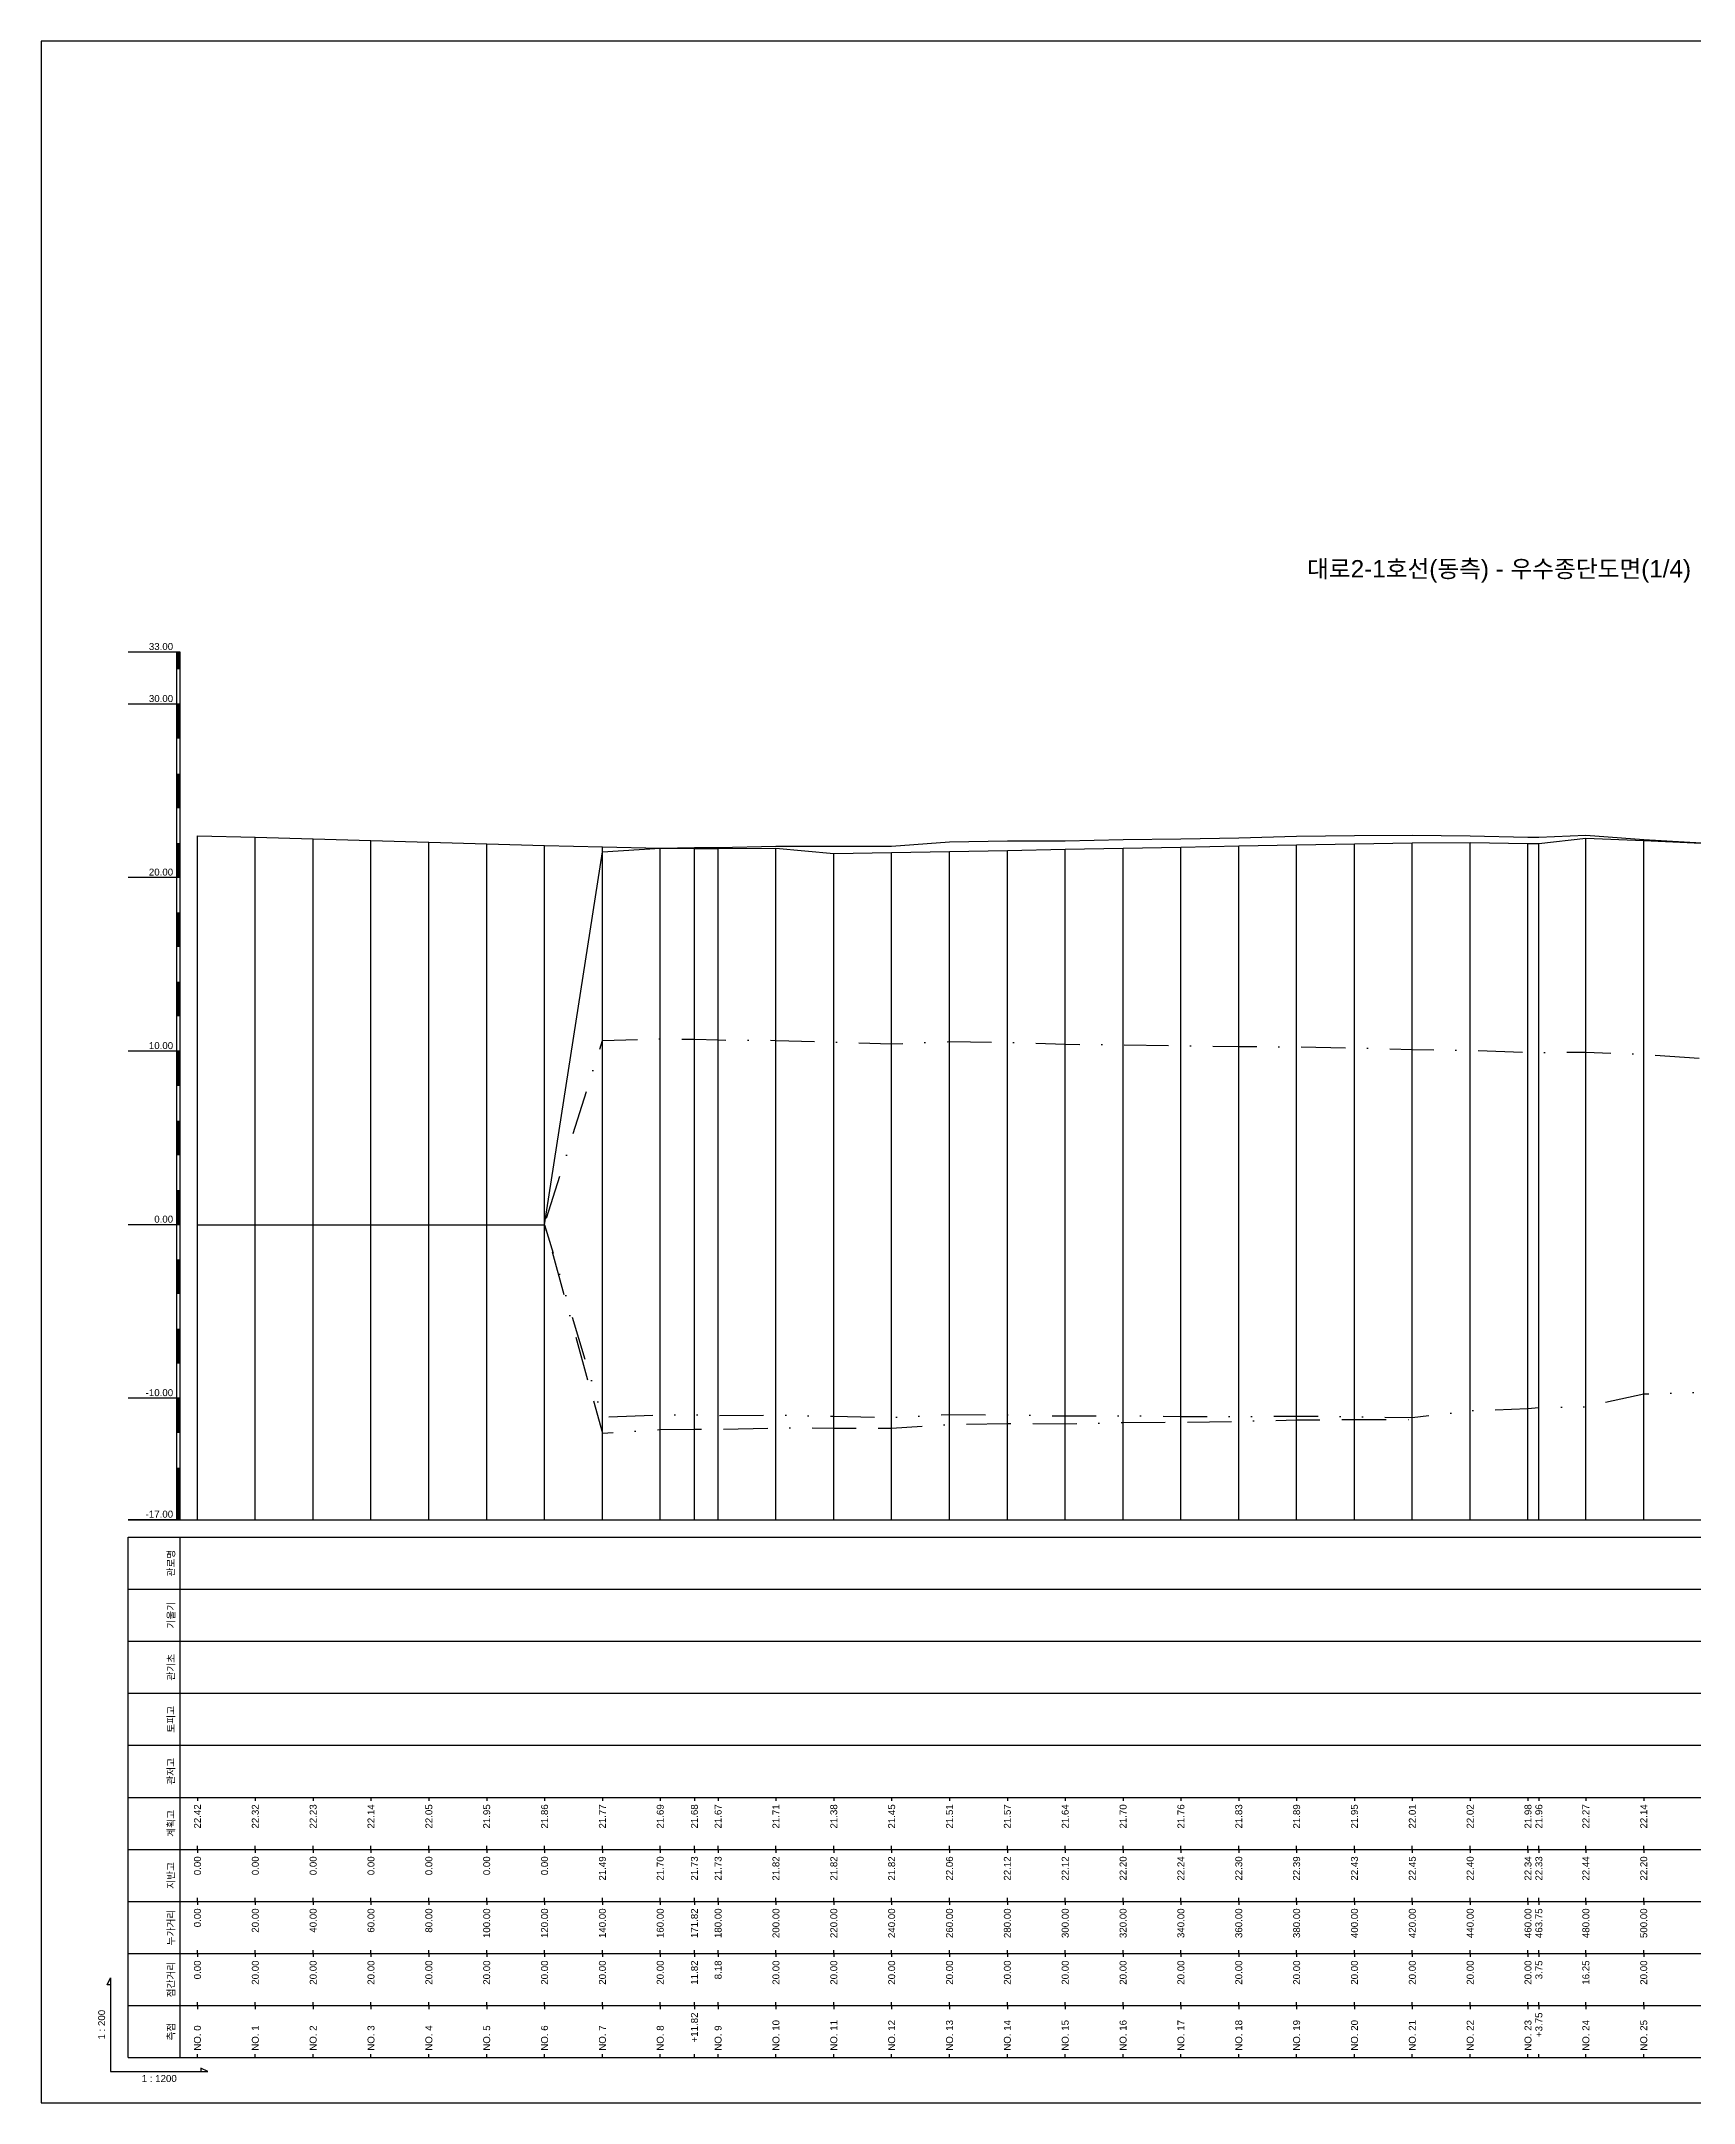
# Model space of a CAD drawing. Header units: millimetres. Extents: x -7351 to 135086, y 1419 to 5643.
# Drawn here: x 75408 to 75884, y 1419 to 2013 of the extents above; entities that cross this region are included whole.
import ezdxf
from ezdxf.enums import TextEntityAlignment as Align

# ---------------------------------------------------------------- set-up
doc = ezdxf.new("R2010")
doc.units = ezdxf.units.MM
for name, pattern in [('BORDER', [44.45, 12.7, -6.35, 12.7, -6.35, 0, -6.35]), ('DASHDOT', [25.4, 12.7, -6.35, 0, -6.35]), ('DIVIDE', [31.75, 12.7, -6.35, 0, -6.35, 0, -6.35])]:
    doc.linetypes.add(name, pattern=pattern)
for name, color, linetype in [('KZ_종단_계획선', 1, 'Continuous'), ('KZ_종단_노선명', 7, 'Continuous'), ('KZ_종단_도각', 7, 'Continuous'), ('KZ_종단_수직선', 7, 'Continuous'), ('KZ_종단_암선1', 56, 'DASHDOT'), ('KZ_종단_암선2', 4, 'DIVIDE'), ('KZ_종단_암선3', 6, 'BORDER'), ('KZ_종단_지반선', 3, 'Continuous'), ('KZ_종단_테이블문자', 7, 'Continuous'), ('KZ_종단_테이블선', 7, 'Continuous'), ('KZ_종단_폴대', 7, 'Continuous')]:
    doc.layers.add(name, color=color, linetype=linetype)
doc.styles.get("Standard").update_dxf_attribs({"font": 'arial.ttf'})

msp = doc.modelspace()

# ---------------------------------------------------------------- linework, layer by layer
at = {"layer": 'KZ_종단_계획선'}
msp.add_lwpolyline([(75453.36, 1784.13), (75470.03, 1783.66), (75486.69, 1783.2), (75503.36, 1782.73), (75520.03, 1782.26), (75536.69, 1781.8), (75553.36, 1781.33), (75570.03, 1780.87), (75586.69, 1780.51), (75596.54, 1780.42), (75603.36, 1780.41), (75620.03, 1780.57), (75636.69, 1778.95), (75653.36, 1779.27), (75670.03, 1779.59), (75686.69, 1779.9), (75703.36, 1780.22), (75720.03, 1780.54), (75736.69, 1780.85), (75753.36, 1781.17), (75770.03, 1781.49), (75786.69, 1781.8), (75803.36, 1782.09), (75820.03, 1782.14), (75836.69, 1781.91), (75839.82, 1781.84), (75853.36, 1783.39), (75870.03, 1782.75), (75886.69, 1782)], dxfattribs=at)
at = {"layer": 'KZ_종단_도각'}
msp.add_lwpolyline([(75408.36, 1419.04), (76249.36, 1419.04), (76249.36, 2013.04), (75408.36, 2013.04)], close=True, dxfattribs=at)
at = {"layer": 'KZ_종단_수직선'}
for p, q in [((75453.36, 1587.04), (75453.36, 1784.13)), ((75470.03, 1587.04), (75470.03, 1783.66)), ((75486.69, 1587.04), (75486.69, 1783.2)), ((75503.36, 1587.04), (75503.36, 1782.73)), ((75520.03, 1587.04), (75520.03, 1782.26)), ((75803.36, 1587.04), (75803.36, 1782.09)), ((75820.03, 1587.04), (75820.03, 1782.14)), ((75853.36, 1587.04), (75853.36, 1783.39)), ((75870.03, 1587.04), (75870.03, 1782.75)), ((75536.69, 1587.04), (75536.69, 1781.8)), ((75553.36, 1587.04), (75553.36, 1781.33)), ((75570.03, 1587.04), (75570.03, 1780.87)), ((75586.69, 1587.04), (75586.69, 1780.51)), ((75596.54, 1587.04), (75596.54, 1780.42)), ((75603.36, 1587.04), (75603.36, 1780.41)), ((75620.03, 1587.04), (75620.03, 1780.57)), ((75636.69, 1587.04), (75636.69, 1778.95)), ((75653.36, 1587.04), (75653.36, 1779.27)), ((75670.03, 1587.04), (75670.03, 1779.59)), ((75686.69, 1587.04), (75686.69, 1779.9)), ((75703.36, 1587.04), (75703.36, 1780.22)), ((75720.03, 1587.04), (75720.03, 1780.54)), ((75736.69, 1587.04), (75736.69, 1780.85)), ((75753.36, 1587.04), (75753.36, 1781.17)), ((75770.03, 1587.04), (75770.03, 1781.49)), ((75786.69, 1587.04), (75786.69, 1781.8)), ((75836.69, 1587.04), (75836.69, 1781.91)), ((75839.82, 1587.04), (75839.82, 1781.84))]:
    msp.add_line(p, q, dxfattribs=at)
at = {"layer": 'KZ_종단_암선1', "flags": 128}
msp.add_lwpolyline([(75453.36, 1672.04), (75470.03, 1672.04), (75486.69, 1672.04), (75503.36, 1672.04), (75520.03, 1672.04), (75536.69, 1672.04), (75553.36, 1672.04), (75570.03, 1725.07), (75586.69, 1725.62), (75596.54, 1725.47), (75603.36, 1725.26), (75620.03, 1725.16), (75636.69, 1724.65), (75653.36, 1724.11), (75670.03, 1724.8), (75686.69, 1724.55), (75703.36, 1724.04), (75720.03, 1723.9), (75736.69, 1723.57), (75753.36, 1723.36), (75770.03, 1723.31), (75786.69, 1722.97), (75803.36, 1722.51), (75820.03, 1722.28), (75836.69, 1721.74), (75839.82, 1721.65), (75853.36, 1721.77), (75870.03, 1721.11), (75886.69, 1719.99), (75903.36, 1720.11), (75909.86, 1719.96), (75912.25, 1719.91), (75912.25, 1719.91), (75920.03, 1719.73), (75936.69, 1724.07), (75953.36, 1723.88), (75970.03, 1723.75), (75986.69, 1724.54), (76003.36, 1726.53), (76020.03, 1729.48), (76027.53, 1730.01), (76036.69, 1730.66), (76053.36, 1732.14), (76070.03, 1730.78), (76086.69, 1732.12), (76103.36, 1733.39), (76120.03, 1734.96), (76136.69, 1736.29), (76153.36, 1738.43), (76161.66, 1738.95), (76161.78, 1738.95), (76161.78, 1738.95), (76161.78, 1738.95), (76161.78, 1738.95), (76161.78, 1738.95), (76170.03, 1738.94), (76186.69, 1739.47), (76203.36, 1740.6)], dxfattribs=at)
at = {"layer": 'KZ_종단_암선2', "flags": 128}
msp.add_lwpolyline([(75453.36, 1672.04), (75470.03, 1672.04), (75486.69, 1672.04), (75503.36, 1672.04), (75520.03, 1672.04), (75536.69, 1672.04), (75553.36, 1672.04), (75570.03, 1616.56), (75586.69, 1617.29), (75596.54, 1617.24), (75603.36, 1617.1), (75620.03, 1617.18), (75636.69, 1616.84), (75653.36, 1616.48), (75670.03, 1617.34), (75686.69, 1617.27), (75703.36, 1616.94), (75720.03, 1616.97), (75736.69, 1616.82), (75753.36, 1616.78), (75770.03, 1616.9), (75786.69, 1616.75), (75803.36, 1616.46), (75820.03, 1618.44), (75836.69, 1619.11), (75839.82, 1619.35), (75853.36, 1619.59), (75870.03, 1623.31), (75886.69, 1623.8), (75903.36, 1626.87), (75909.86, 1627.88), (75912.25, 1628.25), (75912.25, 1628.25), (75920.03, 1629.47), (75936.69, 1636.78), (75953.36, 1639.58), (75970.03, 1642.38), (75986.69, 1646.58), (76003.36, 1652.29), (76020.03, 1658.8), (76027.53, 1660.86), (76036.69, 1663.37), (76053.36, 1668.09), (76070.03, 1669.79), (76086.69, 1674.03), (76103.36, 1678.04), (76120.03, 1682.15), (76136.69, 1684.5), (76153.36, 1687.44), (76161.66, 1688.32), (76161.78, 1688.33), (76161.78, 1688.33), (76161.78, 1688.33), (76161.78, 1688.33), (76161.78, 1688.33), (76170.03, 1688.69), (76186.69, 1689.94), (76203.36, 1691.81)], dxfattribs=at)
at = {"layer": 'KZ_종단_암선3', "flags": 128}
msp.add_lwpolyline([(75453.36, 1672.04), (75470.03, 1672.04), (75486.69, 1672.04), (75503.36, 1672.04), (75520.03, 1672.04), (75536.69, 1672.04), (75553.36, 1672.04), (75570.03, 1612.01), (75586.69, 1613.03), (75596.54, 1613.15), (75603.36, 1613.13), (75620.03, 1613.49), (75636.69, 1613.45), (75653.36, 1613.37), (75670.03, 1614.52), (75686.69, 1614.74), (75703.36, 1614.69), (75720.03, 1615.01), (75736.69, 1615.15), (75753.36, 1615.4), (75770.03, 1615.81), (75786.69, 1615.94), (75803.36, 1615.94)], dxfattribs=at)
at = {"layer": 'KZ_종단_지반선', "flags": 128}
msp.add_lwpolyline([(75453.36, 1672.04), (75470.03, 1672.04), (75486.69, 1672.04), (75503.36, 1672.04), (75520.03, 1672.04), (75536.69, 1672.04), (75553.36, 1672.04), (75570.03, 1779.47), (75586.69, 1780.55), (75596.54, 1780.71), (75603.36, 1780.71), (75620.03, 1781.14), (75636.69, 1781.15), (75653.36, 1781.14), (75670.03, 1782.35), (75686.69, 1782.63), (75703.36, 1782.65), (75720.03, 1783.02), (75736.69, 1783.22), (75753.36, 1783.54), (75770.03, 1784.01), (75786.69, 1784.21), (75803.36, 1784.27), (75820.03, 1784.04), (75836.69, 1783.75), (75839.82, 1783.69), (75853.36, 1784.25), (75870.03, 1783.02), (75886.69, 1782.07)], dxfattribs=at)
at = {"layer": 'KZ_종단_테이블선'}
for p, q in [((75433.36, 1587.04), (76208.36, 1587.04)), ((75433.36, 1567.04), (75433.36, 1582.04)), ((75433.36, 1582.04), (76208.36, 1582.04)), ((75448.36, 1567.04), (75448.36, 1582.04)), ((75433.36, 1552.04), (75433.36, 1567.04)), ((75433.36, 1567.04), (76208.36, 1567.04)), ((75448.36, 1552.04), (75448.36, 1567.04)), ((75433.36, 1537.04), (75433.36, 1552.04)), ((75433.36, 1552.04), (76208.36, 1552.04)), ((75448.36, 1537.04), (75448.36, 1552.04)), ((75433.36, 1522.04), (75433.36, 1537.04)), ((75433.36, 1537.04), (76208.36, 1537.04)), ((75448.36, 1522.04), (75448.36, 1537.04)), ((75433.36, 1507.04), (75433.36, 1522.04)), ((75433.36, 1522.04), (76208.36, 1522.04)), ((75448.36, 1507.04), (75448.36, 1522.04)), ((75433.36, 1492.04), (75433.36, 1507.04)), ((75433.36, 1507.04), (76208.36, 1507.04)), ((75448.36, 1492.04), (75448.36, 1507.04)), ((75453.36, 1507.04), (75453.36, 1506.04)), ((75470.03, 1507.04), (75470.03, 1506.04)), ((75486.69, 1507.04), (75486.69, 1506.04)), ((75503.36, 1507.04), (75503.36, 1506.04)), ((75520.03, 1507.04), (75520.03, 1506.04)), ((75536.69, 1507.04), (75536.69, 1506.04)), ((75553.36, 1507.04), (75553.36, 1506.04)), ((75570.03, 1507.04), (75570.03, 1506.04)), ((75586.69, 1507.04), (75586.69, 1506.04)), ((75596.54, 1507.04), (75596.54, 1506.04)), ((75603.36, 1507.04), (75603.36, 1506.04)), ((75620.03, 1507.04), (75620.03, 1506.04)), ((75636.69, 1507.04), (75636.69, 1506.04)), ((75653.36, 1507.04), (75653.36, 1506.04)), ((75670.03, 1507.04), (75670.03, 1506.04)), ((75686.69, 1507.04), (75686.69, 1506.04)), ((75703.36, 1507.04), (75703.36, 1506.04)), ((75720.03, 1507.04), (75720.03, 1506.04)), ((75736.69, 1507.04), (75736.69, 1506.04)), ((75753.36, 1507.04), (75753.36, 1506.04)), ((75770.03, 1507.04), (75770.03, 1506.04)), ((75786.69, 1507.04), (75786.69, 1506.04)), ((75803.36, 1507.04), (75803.36, 1506.04)), ((75820.03, 1507.04), (75820.03, 1506.04)), ((75836.69, 1507.04), (75836.69, 1506.04)), ((75839.82, 1507.04), (75839.82, 1506.04)), ((75853.36, 1507.04), (75853.36, 1506.04)), ((75870.03, 1507.04), (75870.03, 1506.04)), ((75433.36, 1477.04), (75433.36, 1492.04)), ((75433.36, 1492.04), (76208.36, 1492.04)), ((75448.36, 1477.04), (75448.36, 1492.04)), ((75453.36, 1492.04), (75453.36, 1493.04)), ((75453.36, 1492.04), (75453.36, 1491.04)), ((75470.03, 1492.04), (75470.03, 1493.04)), ((75470.03, 1492.04), (75470.03, 1491.04)), ((75486.69, 1492.04), (75486.69, 1493.04)), ((75486.69, 1492.04), (75486.69, 1491.04)), ((75503.36, 1492.04), (75503.36, 1493.04)), ((75503.36, 1492.04), (75503.36, 1491.04)), ((75520.03, 1492.04), (75520.03, 1493.04)), ((75520.03, 1492.04), (75520.03, 1491.04)), ((75536.69, 1492.04), (75536.69, 1493.04)), ((75536.69, 1492.04), (75536.69, 1491.04)), ((75553.36, 1492.04), (75553.36, 1493.04)), ((75553.36, 1492.04), (75553.36, 1491.04)), ((75570.03, 1492.04), (75570.03, 1493.04)), ((75570.03, 1492.04), (75570.03, 1491.04)), ((75586.69, 1492.04), (75586.69, 1493.04)), ((75586.69, 1492.04), (75586.69, 1491.04)), ((75596.54, 1492.04), (75596.54, 1493.04)), ((75596.54, 1492.04), (75596.54, 1491.04)), ((75603.36, 1492.04), (75603.36, 1493.04)), ((75603.36, 1492.04), (75603.36, 1491.04)), ((75620.03, 1492.04), (75620.03, 1493.04)), ((75620.03, 1492.04), (75620.03, 1491.04)), ((75636.69, 1492.04), (75636.69, 1493.04)), ((75636.69, 1492.04), (75636.69, 1491.04)), ((75653.36, 1492.04), (75653.36, 1493.04)), ((75653.36, 1492.04), (75653.36, 1491.04)), ((75670.03, 1492.04), (75670.03, 1493.04)), ((75670.03, 1492.04), (75670.03, 1491.04)), ((75686.69, 1492.04), (75686.69, 1493.04)), ((75686.69, 1492.04), (75686.69, 1491.04)), ((75703.36, 1492.04), (75703.36, 1493.04)), ((75703.36, 1492.04), (75703.36, 1491.04)), ((75720.03, 1492.04), (75720.03, 1493.04)), ((75720.03, 1492.04), (75720.03, 1491.04)), ((75736.69, 1492.04), (75736.69, 1493.04)), ((75736.69, 1492.04), (75736.69, 1491.04)), ((75753.36, 1492.04), (75753.36, 1493.04)), ((75753.36, 1492.04), (75753.36, 1491.04)), ((75770.03, 1492.04), (75770.03, 1493.04)), ((75770.03, 1492.04), (75770.03, 1491.04)), ((75786.69, 1492.04), (75786.69, 1493.04)), ((75786.69, 1492.04), (75786.69, 1491.04)), ((75803.36, 1492.04), (75803.36, 1493.04)), ((75803.36, 1492.04), (75803.36, 1491.04)), ((75820.03, 1492.04), (75820.03, 1493.04)), ((75820.03, 1492.04), (75820.03, 1491.04)), ((75836.69, 1492.04), (75836.69, 1493.04)), ((75836.69, 1492.04), (75836.69, 1491.04)), ((75839.82, 1492.04), (75839.82, 1493.04)), ((75839.82, 1492.04), (75839.82, 1491.04)), ((75853.36, 1492.04), (75853.36, 1493.04)), ((75853.36, 1492.04), (75853.36, 1491.04)), ((75870.03, 1492.04), (75870.03, 1493.04)), ((75870.03, 1492.04), (75870.03, 1491.04)), ((75433.36, 1462.04), (75433.36, 1477.04)), ((75433.36, 1477.04), (76208.36, 1477.04)), ((75448.36, 1462.04), (75448.36, 1477.04)), ((75453.36, 1477.04), (75453.36, 1478.04)), ((75453.36, 1477.04), (75453.36, 1476.04)), ((75470.03, 1477.04), (75470.03, 1478.04)), ((75470.03, 1477.04), (75470.03, 1476.04)), ((75486.69, 1477.04), (75486.69, 1478.04)), ((75486.69, 1477.04), (75486.69, 1476.04)), ((75503.36, 1477.04), (75503.36, 1478.04)), ((75503.36, 1477.04), (75503.36, 1476.04)), ((75520.03, 1477.04), (75520.03, 1478.04)), ((75520.03, 1477.04), (75520.03, 1476.04)), ((75536.69, 1477.04), (75536.69, 1478.04)), ((75536.69, 1477.04), (75536.69, 1476.04)), ((75553.36, 1477.04), (75553.36, 1478.04)), ((75553.36, 1477.04), (75553.36, 1476.04)), ((75570.03, 1477.04), (75570.03, 1478.04)), ((75570.03, 1477.04), (75570.03, 1476.04)), ((75586.69, 1477.04), (75586.69, 1478.04)), ((75586.69, 1477.04), (75586.69, 1476.04)), ((75596.54, 1477.04), (75596.54, 1478.04)), ((75596.54, 1477.04), (75596.54, 1476.04)), ((75603.36, 1477.04), (75603.36, 1478.04)), ((75603.36, 1477.04), (75603.36, 1476.04)), ((75620.03, 1477.04), (75620.03, 1478.04)), ((75620.03, 1477.04), (75620.03, 1476.04)), ((75636.69, 1477.04), (75636.69, 1478.04)), ((75636.69, 1477.04), (75636.69, 1476.04)), ((75653.36, 1477.04), (75653.36, 1478.04)), ((75653.36, 1477.04), (75653.36, 1476.04)), ((75670.03, 1477.04), (75670.03, 1478.04)), ((75670.03, 1477.04), (75670.03, 1476.04)), ((75686.69, 1477.04), (75686.69, 1478.04)), ((75686.69, 1477.04), (75686.69, 1476.04)), ((75703.36, 1477.04), (75703.36, 1478.04)), ((75703.36, 1477.04), (75703.36, 1476.04)), ((75720.03, 1477.04), (75720.03, 1478.04)), ((75720.03, 1477.04), (75720.03, 1476.04)), ((75736.69, 1477.04), (75736.69, 1478.04)), ((75736.69, 1477.04), (75736.69, 1476.04)), ((75753.36, 1477.04), (75753.36, 1478.04)), ((75753.36, 1477.04), (75753.36, 1476.04)), ((75770.03, 1477.04), (75770.03, 1478.04)), ((75770.03, 1477.04), (75770.03, 1476.04)), ((75786.69, 1477.04), (75786.69, 1478.04)), ((75786.69, 1477.04), (75786.69, 1476.04)), ((75803.36, 1477.04), (75803.36, 1478.04)), ((75803.36, 1477.04), (75803.36, 1476.04)), ((75820.03, 1477.04), (75820.03, 1478.04)), ((75820.03, 1477.04), (75820.03, 1476.04)), ((75836.69, 1477.04), (75836.69, 1478.04)), ((75836.69, 1477.04), (75836.69, 1476.04)), ((75839.82, 1477.04), (75839.82, 1478.04)), ((75839.82, 1477.04), (75839.82, 1476.04)), ((75853.36, 1477.04), (75853.36, 1478.04)), ((75853.36, 1477.04), (75853.36, 1476.04)), ((75870.03, 1477.04), (75870.03, 1478.04)), ((75870.03, 1477.04), (75870.03, 1476.04)), ((75433.36, 1447.04), (75433.36, 1462.04)), ((75433.36, 1462.04), (76208.36, 1462.04)), ((75448.36, 1447.04), (75448.36, 1462.04)), ((75453.36, 1462.04), (75453.36, 1463.04)), ((75453.36, 1462.04), (75453.36, 1461.04)), ((75470.03, 1462.04), (75470.03, 1463.04)), ((75470.03, 1462.04), (75470.03, 1461.04)), ((75486.69, 1462.04), (75486.69, 1463.04)), ((75486.69, 1462.04), (75486.69, 1461.04)), ((75503.36, 1462.04), (75503.36, 1463.04)), ((75503.36, 1462.04), (75503.36, 1461.04)), ((75520.03, 1462.04), (75520.03, 1463.04)), ((75520.03, 1462.04), (75520.03, 1461.04)), ((75536.69, 1462.04), (75536.69, 1463.04)), ((75536.69, 1462.04), (75536.69, 1461.04)), ((75553.36, 1462.04), (75553.36, 1463.04)), ((75553.36, 1462.04), (75553.36, 1461.04)), ((75570.03, 1462.04), (75570.03, 1463.04)), ((75570.03, 1462.04), (75570.03, 1461.04)), ((75586.69, 1462.04), (75586.69, 1463.04)), ((75586.69, 1462.04), (75586.69, 1461.04)), ((75596.54, 1462.04), (75596.54, 1463.04)), ((75596.54, 1462.04), (75596.54, 1461.04)), ((75603.36, 1462.04), (75603.36, 1463.04)), ((75603.36, 1462.04), (75603.36, 1461.04)), ((75620.03, 1462.04), (75620.03, 1463.04)), ((75620.03, 1462.04), (75620.03, 1461.04)), ((75636.69, 1462.04), (75636.69, 1463.04)), ((75636.69, 1462.04), (75636.69, 1461.04)), ((75653.36, 1462.04), (75653.36, 1463.04)), ((75653.36, 1462.04), (75653.36, 1461.04)), ((75670.03, 1462.04), (75670.03, 1463.04)), ((75670.03, 1462.04), (75670.03, 1461.04)), ((75686.69, 1462.04), (75686.69, 1463.04)), ((75686.69, 1462.04), (75686.69, 1461.04)), ((75703.36, 1462.04), (75703.36, 1463.04)), ((75703.36, 1462.04), (75703.36, 1461.04)), ((75720.03, 1462.04), (75720.03, 1463.04)), ((75720.03, 1462.04), (75720.03, 1461.04)), ((75736.69, 1462.04), (75736.69, 1463.04)), ((75736.69, 1462.04), (75736.69, 1461.04)), ((75753.36, 1462.04), (75753.36, 1463.04)), ((75753.36, 1462.04), (75753.36, 1461.04)), ((75770.03, 1462.04), (75770.03, 1463.04)), ((75770.03, 1462.04), (75770.03, 1461.04)), ((75786.69, 1462.04), (75786.69, 1463.04)), ((75786.69, 1462.04), (75786.69, 1461.04)), ((75803.36, 1462.04), (75803.36, 1463.04)), ((75803.36, 1462.04), (75803.36, 1461.04)), ((75820.03, 1462.04), (75820.03, 1463.04)), ((75820.03, 1462.04), (75820.03, 1461.04)), ((75836.69, 1462.04), (75836.69, 1463.04)), ((75836.69, 1462.04), (75836.69, 1461.04)), ((75839.82, 1462.04), (75839.82, 1463.04)), ((75839.82, 1462.04), (75839.82, 1461.04)), ((75853.36, 1462.04), (75853.36, 1463.04)), ((75853.36, 1462.04), (75853.36, 1461.04)), ((75870.03, 1462.04), (75870.03, 1463.04)), ((75870.03, 1462.04), (75870.03, 1461.04)), ((75433.36, 1432.04), (75433.36, 1447.04)), ((75433.36, 1447.04), (76208.36, 1447.04)), ((75448.36, 1432.04), (75448.36, 1447.04)), ((75453.36, 1447.04), (75453.36, 1448.04)), ((75453.36, 1447.04), (75453.36, 1446.04)), ((75470.03, 1447.04), (75470.03, 1448.04)), ((75470.03, 1447.04), (75470.03, 1446.04)), ((75486.69, 1447.04), (75486.69, 1448.04)), ((75486.69, 1447.04), (75486.69, 1446.04)), ((75503.36, 1447.04), (75503.36, 1448.04)), ((75503.36, 1447.04), (75503.36, 1446.04)), ((75520.03, 1447.04), (75520.03, 1448.04)), ((75520.03, 1447.04), (75520.03, 1446.04)), ((75536.69, 1447.04), (75536.69, 1448.04)), ((75536.69, 1447.04), (75536.69, 1446.04)), ((75553.36, 1447.04), (75553.36, 1448.04)), ((75553.36, 1447.04), (75553.36, 1446.04)), ((75570.03, 1447.04), (75570.03, 1448.04)), ((75570.03, 1447.04), (75570.03, 1446.04)), ((75586.69, 1447.04), (75586.69, 1448.04)), ((75586.69, 1447.04), (75586.69, 1446.04)), ((75596.54, 1447.04), (75596.54, 1448.04)), ((75596.54, 1447.04), (75596.54, 1446.04)), ((75603.36, 1447.04), (75603.36, 1448.04)), ((75603.36, 1447.04), (75603.36, 1446.04)), ((75620.03, 1447.04), (75620.03, 1448.04)), ((75620.03, 1447.04), (75620.03, 1446.04)), ((75636.69, 1447.04), (75636.69, 1448.04)), ((75636.69, 1447.04), (75636.69, 1446.04)), ((75653.36, 1447.04), (75653.36, 1448.04)), ((75653.36, 1447.04), (75653.36, 1446.04)), ((75670.03, 1447.04), (75670.03, 1448.04)), ((75670.03, 1447.04), (75670.03, 1446.04)), ((75686.69, 1447.04), (75686.69, 1448.04)), ((75686.69, 1447.04), (75686.69, 1446.04)), ((75703.36, 1447.04), (75703.36, 1448.04)), ((75703.36, 1447.04), (75703.36, 1446.04)), ((75720.03, 1447.04), (75720.03, 1448.04)), ((75720.03, 1447.04), (75720.03, 1446.04)), ((75736.69, 1447.04), (75736.69, 1448.04)), ((75736.69, 1447.04), (75736.69, 1446.04)), ((75753.36, 1447.04), (75753.36, 1448.04)), ((75753.36, 1447.04), (75753.36, 1446.04)), ((75770.03, 1447.04), (75770.03, 1448.04)), ((75770.03, 1447.04), (75770.03, 1446.04)), ((75786.69, 1447.04), (75786.69, 1448.04)), ((75786.69, 1447.04), (75786.69, 1446.04)), ((75803.36, 1447.04), (75803.36, 1448.04)), ((75803.36, 1447.04), (75803.36, 1446.04)), ((75820.03, 1447.04), (75820.03, 1448.04)), ((75820.03, 1447.04), (75820.03, 1446.04)), ((75836.69, 1447.04), (75836.69, 1448.04)), ((75836.69, 1447.04), (75836.69, 1446.04)), ((75839.82, 1447.04), (75839.82, 1448.04)), ((75839.82, 1447.04), (75839.82, 1446.04)), ((75853.36, 1447.04), (75853.36, 1448.04)), ((75853.36, 1447.04), (75853.36, 1446.04)), ((75870.03, 1447.04), (75870.03, 1448.04)), ((75870.03, 1447.04), (75870.03, 1446.04)), ((75433.36, 1432.04), (76208.36, 1432.04)), ((75453.36, 1432.04), (75453.36, 1433.04)), ((75470.03, 1432.04), (75470.03, 1433.04)), ((75486.69, 1432.04), (75486.69, 1433.04)), ((75503.36, 1432.04), (75503.36, 1433.04)), ((75520.03, 1432.04), (75520.03, 1433.04)), ((75536.69, 1432.04), (75536.69, 1433.04)), ((75553.36, 1432.04), (75553.36, 1433.04)), ((75570.03, 1432.04), (75570.03, 1433.04)), ((75586.69, 1432.04), (75586.69, 1433.04)), ((75596.54, 1432.04), (75596.54, 1433.04)), ((75603.36, 1432.04), (75603.36, 1433.04)), ((75620.03, 1432.04), (75620.03, 1433.04)), ((75636.69, 1432.04), (75636.69, 1433.04)), ((75653.36, 1432.04), (75653.36, 1433.04)), ((75670.03, 1432.04), (75670.03, 1433.04)), ((75686.69, 1432.04), (75686.69, 1433.04)), ((75703.36, 1432.04), (75703.36, 1433.04)), ((75720.03, 1432.04), (75720.03, 1433.04)), ((75736.69, 1432.04), (75736.69, 1433.04)), ((75753.36, 1432.04), (75753.36, 1433.04)), ((75770.03, 1432.04), (75770.03, 1433.04)), ((75786.69, 1432.04), (75786.69, 1433.04)), ((75803.36, 1432.04), (75803.36, 1433.04)), ((75820.03, 1432.04), (75820.03, 1433.04)), ((75836.69, 1432.04), (75836.69, 1433.04)), ((75839.82, 1432.04), (75839.82, 1433.04)), ((75853.36, 1432.04), (75853.36, 1433.04)), ((75870.03, 1432.04), (75870.03, 1433.04))]:
    msp.add_line(p, q, dxfattribs=at)
msp.add_lwpolyline([(75428.36, 1453.04), (75427.36, 1453.04), (75428.36, 1455.04), (75428.36, 1428.04), (75456.36, 1428.04), (75454.36, 1429.04), (75454.36, 1428.04)], dxfattribs=at)
at = {"layer": 'KZ_종단_폴대'}
for p, q in [((75448.36, 1837.04), (75433.36, 1837.04)), ((75448.36, 1822.04), (75433.36, 1822.04)), ((75448.36, 1772.04), (75433.36, 1772.04)), ((75448.36, 1722.04), (75433.36, 1722.04)), ((75448.36, 1672.04), (75433.36, 1672.04)), ((75448.36, 1622.04), (75433.36, 1622.04)), ((75448.36, 1587.04), (75433.36, 1587.04))]:
    msp.add_line(p, q, dxfattribs=at)
for points in [[(75447.86, 1832.04, 1, 1, 0), (75447.86, 1837.04, 1, 1, 0)], [(75447.86, 1812.04, 1, 1, 0), (75447.86, 1822.04, 1, 1, 0)], [(75447.86, 1792.04, 1, 1, 0), (75447.86, 1802.04, 1, 1, 0)], [(75447.86, 1772.04, 1, 1, 0), (75447.86, 1782.04, 1, 1, 0)], [(75447.86, 1752.04, 1, 1, 0), (75447.86, 1762.04, 1, 1, 0)], [(75447.86, 1732.04, 1, 1, 0), (75447.86, 1742.04, 1, 1, 0)], [(75447.86, 1712.04, 1, 1, 0), (75447.86, 1722.04, 1, 1, 0)], [(75447.86, 1692.04, 1, 1, 0), (75447.86, 1702.04, 1, 1, 0)], [(75447.86, 1672.04, 1, 1, 0), (75447.86, 1682.04, 1, 1, 0)], [(75447.86, 1652.04, 1, 1, 0), (75447.86, 1662.04, 1, 1, 0)], [(75447.86, 1632.04, 1, 1, 0), (75447.86, 1642.04, 1, 1, 0)], [(75447.86, 1612.04, 1, 1, 0), (75447.86, 1622.04, 1, 1, 0)], [(75447.86, 1587.04, 1, 1, 0), (75447.86, 1602.04, 1, 1, 0)]]:
    msp.add_lwpolyline(points, format="xyseb", dxfattribs=at)
msp.add_lwpolyline([(75448.36, 1587.04), (75448.36, 1837.04), (75447.36, 1837.04), (75447.36, 1587.04), (75448.36, 1587.04)], dxfattribs=at)

# ---------------------------------------------------------------- texts
at = {"layer": 'KZ_종단_노선명'}
msp.add_text('대로2-1호선(동측) - 우수종단도면(1/4)', height=5, dxfattribs=at).set_placement((75828.36, 1857.04), align=Align.BOTTOM_CENTER)
at = {"layer": 'KZ_종단_테이블문자'}
for s, p in [('22.42', (75453.36, 1505.04)), ('22.32', (75470.03, 1505.04)), ('22.23', (75486.69, 1505.04)), ('22.14', (75503.36, 1505.04)), ('22.05', (75520.03, 1505.04)), ('21.95', (75536.69, 1505.04)), ('21.86', (75553.36, 1505.04)), ('21.77', (75570.03, 1505.04)), ('21.69', (75586.69, 1505.04)), ('21.68', (75596.54, 1505.04)), ('21.67', (75603.36, 1505.04)), ('21.71', (75620.03, 1505.04)), ('21.38', (75636.69, 1505.04)), ('21.45', (75653.36, 1505.04)), ('21.51', (75670.03, 1505.04)), ('21.57', (75686.69, 1505.04)), ('21.64', (75703.36, 1505.04)), ('21.70', (75720.03, 1505.04)), ('21.76', (75736.69, 1505.04)), ('21.83', (75753.36, 1505.04)), ('21.89', (75770.03, 1505.04)), ('21.95', (75786.69, 1505.04)), ('22.01', (75803.36, 1505.04)), ('22.02', (75820.03, 1505.04)), ('21.98', (75836.69, 1505.04)), ('21.96', (75839.82, 1505.04)), ('22.27', (75853.36, 1505.04)), ('22.14', (75870.03, 1505.04)), ('0.00', (75453.36, 1490.04)), ('0.00', (75470.03, 1490.04)), ('0.00', (75486.69, 1490.04)), ('0.00', (75503.36, 1490.04)), ('0.00', (75520.03, 1490.04)), ('0.00', (75536.69, 1490.04)), ('0.00', (75553.36, 1490.04)), ('21.49', (75570.03, 1490.04)), ('21.70', (75586.69, 1490.04)), ('21.73', (75596.54, 1490.04)), ('21.73', (75603.36, 1490.04)), ('21.82', (75620.03, 1490.04)), ('21.82', (75636.69, 1490.04)), ('21.82', (75653.36, 1490.04)), ('22.06', (75670.03, 1490.04)), ('22.12', (75686.69, 1490.04)), ('22.12', (75703.36, 1490.04)), ('22.20', (75720.03, 1490.04)), ('22.24', (75736.69, 1490.04)), ('22.30', (75753.36, 1490.04)), ('22.39', (75770.03, 1490.04)), ('22.43', (75786.69, 1490.04)), ('22.45', (75803.36, 1490.04)), ('22.40', (75820.03, 1490.04)), ('22.34', (75836.69, 1490.04)), ('22.33', (75839.82, 1490.04)), ('22.44', (75853.36, 1490.04)), ('22.20', (75870.03, 1490.04)), ('0.00', (75453.36, 1475.04)), ('20.00', (75470.03, 1475.04)), ('40.00', (75486.69, 1475.04)), ('60.00', (75503.36, 1475.04)), ('80.00', (75520.03, 1475.04)), ('100.00', (75536.69, 1475.04)), ('120.00', (75553.36, 1475.04)), ('140.00', (75570.03, 1475.04)), ('160.00', (75586.69, 1475.04)), ('171.82', (75596.54, 1475.04)), ('180.00', (75603.36, 1475.04)), ('200.00', (75620.03, 1475.04)), ('220.00', (75636.69, 1475.04)), ('240.00', (75653.36, 1475.04)), ('260.00', (75670.03, 1475.04)), ('280.00', (75686.69, 1475.04)), ('300.00', (75703.36, 1475.04)), ('320.00', (75720.03, 1475.04)), ('340.00', (75736.69, 1475.04)), ('360.00', (75753.36, 1475.04)), ('380.00', (75770.03, 1475.04)), ('400.00', (75786.69, 1475.04)), ('420.00', (75803.36, 1475.04)), ('440.00', (75820.03, 1475.04)), ('460.00', (75836.69, 1475.04)), ('463.75', (75839.82, 1475.04)), ('480.00', (75853.36, 1475.04)), ('500.00', (75870.03, 1475.04)), ('0.00', (75453.36, 1460.04)), ('20.00', (75470.03, 1460.04)), ('20.00', (75486.69, 1460.04)), ('20.00', (75503.36, 1460.04)), ('20.00', (75520.03, 1460.04)), ('20.00', (75536.69, 1460.04)), ('20.00', (75553.36, 1460.04)), ('20.00', (75570.03, 1460.04)), ('20.00', (75586.69, 1460.04)), ('11.82', (75596.54, 1460.04)), ('8.18', (75603.36, 1460.04)), ('20.00', (75620.03, 1460.04)), ('20.00', (75636.69, 1460.04)), ('20.00', (75653.36, 1460.04)), ('20.00', (75670.03, 1460.04)), ('20.00', (75686.69, 1460.04)), ('20.00', (75703.36, 1460.04)), ('20.00', (75720.03, 1460.04)), ('20.00', (75736.69, 1460.04)), ('20.00', (75753.36, 1460.04)), ('20.00', (75770.03, 1460.04)), ('20.00', (75786.69, 1460.04)), ('20.00', (75803.36, 1460.04)), ('20.00', (75820.03, 1460.04)), ('20.00', (75836.69, 1460.04)), ('3.75', (75839.82, 1460.04)), ('16.25', (75853.36, 1460.04)), ('20.00', (75870.03, 1460.04)), ('+11.82', (75596.54, 1445.04)), ('+3.75', (75839.82, 1445.04))]:
    msp.add_text(s, height=2, rotation=90, dxfattribs=at).set_placement(p, align=Align.MIDDLE_RIGHT)
for s, p in [('NO. 0', (75453.36, 1434.04)), ('NO. 1', (75470.03, 1434.04)), ('NO. 2', (75486.69, 1434.04)), ('NO. 3', (75503.36, 1434.04)), ('NO. 4', (75520.03, 1434.04)), ('NO. 5', (75536.69, 1434.04)), ('NO. 6', (75553.36, 1434.04)), ('NO. 7', (75570.03, 1434.04)), ('NO. 8', (75586.69, 1434.04)), ('NO. 9', (75603.36, 1434.04)), ('NO. 10', (75620.03, 1434.04)), ('NO. 11', (75636.69, 1434.04)), ('NO. 12', (75653.36, 1434.04)), ('NO. 13', (75670.03, 1434.04)), ('NO. 14', (75686.69, 1434.04)), ('NO. 15', (75703.36, 1434.04)), ('NO. 16', (75720.03, 1434.04)), ('NO. 17', (75736.69, 1434.04)), ('NO. 18', (75753.36, 1434.04)), ('NO. 19', (75770.03, 1434.04)), ('NO. 20', (75786.69, 1434.04)), ('NO. 21', (75803.36, 1434.04)), ('NO. 22', (75820.03, 1434.04)), ('NO. 23', (75836.69, 1434.04)), ('NO. 24', (75853.36, 1434.04)), ('NO. 25', (75870.03, 1434.04))]:
    msp.add_text(s, height=2, rotation=90, dxfattribs=at).set_placement(p, align=Align.MIDDLE_LEFT)
at = {"layer": 'KZ_종단_테이블선'}
for s, p in [('관로명', (75447.36, 1574.54)), ('기울기', (75447.36, 1559.54)), ('관기초', (75447.36, 1544.54)), ('토피고', (75447.36, 1529.54)), ('관저고', (75447.36, 1514.54)), ('계획고', (75447.36, 1499.54)), ('지반고', (75447.36, 1484.54)), ('누가거리', (75447.36, 1469.54)), ('점간거리', (75447.36, 1454.54)), ('1 : 200', (75427.36, 1441.54)), ('측점', (75447.36, 1439.54))]:
    msp.add_text(s, height=2, rotation=90, dxfattribs=at).set_placement(p, align=Align.BOTTOM_CENTER)
msp.add_text('1 : 1200', height=2, dxfattribs=at).set_placement((75442.36, 1427.04), align=Align.TOP_CENTER)
at = {"layer": 'KZ_종단_폴대'}
for s, p in [('33.00', (75446.36, 1837.04)), ('30.00', (75446.36, 1822.04)), ('20.00', (75446.36, 1772.04)), ('10.00', (75446.36, 1722.04)), ('0.00', (75446.36, 1672.04)), ('-10.00', (75446.36, 1622.04)), ('-17.00', (75446.36, 1587.04))]:
    msp.add_text(s, height=2, dxfattribs=at).set_placement(p, align=Align.BOTTOM_RIGHT)

doc.saveas('drawing.dxf')
